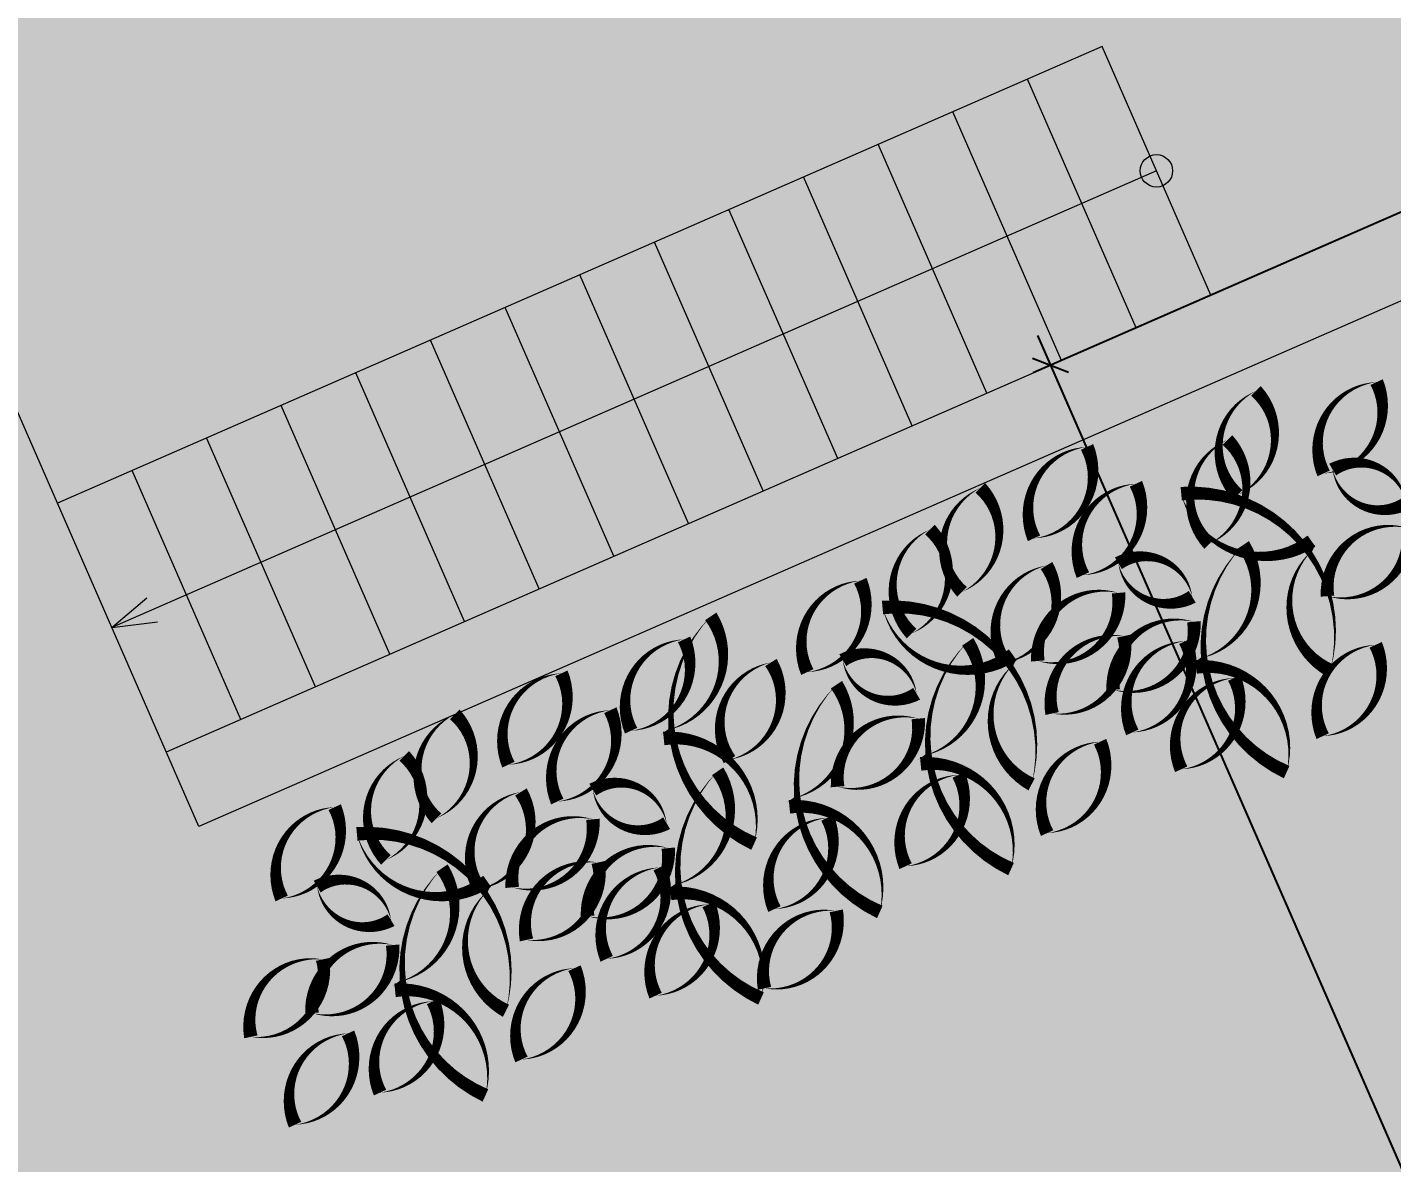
# Model space of a CAD drawing. Header units: metres. Extents: x -45 to 1930, y -347 to 488.
# Drawn here: x 283.2 to 288.23, y -20.7 to -16.52 of the extents above; entities that cross this region are included whole.
import ezdxf

# ---------------------------------------------------------------- set-up
doc = ezdxf.new("R2010")
doc.units = ezdxf.units.M
doc.header["$PDMODE"] = 3
doc.linetypes.add('ČERCHOVANÁ', pattern=[25.4, 12.7, -6.35, 0, -6.35])
for name, color, linetype in [('OSA', 7, 'ČERCHOVANÁ'), ('srafa pozemek', 60, 'Continuous'), ('SRAFY', 3, 'Continuous'), ('zariz.predmety', 203, 'Continuous')]:
    doc.layers.add(name, color=color, linetype=linetype)
doc.styles.add('ROMANS', font='romans.shx', dxfattribs={"width": 0.7})
doc.dimstyles.new('KOTY-50', dxfattribs={"dimscale": 0, "dimtxt": 0.1, "dimasz": 0.1, "dimexe": 0.07, "dimexo": 0.15, "dimgap": 0.02, "dimtad": 1, "dimdec": 0, "dimlfac": 1000, "dimrnd": 5, "dimzin": 0, "dimdsep": 46, "dimtxsty": 'ROMANS', "dimblk1": 'OBLIQUE', "dimblk2": 'OBLIQUE', "dimsah": 1, "dimcen": 0.09, "dimdle": 0.12, "dimadec": 0, "dimazin": 0, "dimtfac": 1, "dimtdec": 4, "dimtofl": 0, "dimtmove": 2, "dimatfit": 3, "dimldrblk": 'OBLIQUE', "dimfxl": 0, "dimtolj": 1, "dimtzin": 0, "dimarcsym": 0})

# ---------------------------------------------------------------- blocks, each defined once
blk = doc.blocks.new('_OBLIQUE')
at = {"color": 0, "linetype": 'ByBlock'}
blk.add_line((-0.5, -0.5), (0.5, 0.5), dxfattribs=at)
blk = doc.blocks.new('*D64')
at = {"layer": 'Defpoints', "color": 0, "linetype": 'Continuous', "lineweight": 0}
for p in [(289.0051, -16.872), (298.4097, -38.3844), (296.3739, -39.2744)]:
    blk.add_point(p, dxfattribs=at)
at = {"layer": 'SRAFY', "color": 0, "linetype": 'Continuous', "lineweight": -2}
for p, q in [((288.8676, -16.9321), (286.9051, -17.7901)), ((286.9212, -17.6521), (296.4219, -39.3843)), ((298.2723, -38.4445), (296.3097, -39.3024))]:
    blk.add_line(p, q, dxfattribs=at)
at = {"layer": 'SRAFY', "color": 0, "linetype": 'Continuous', "lineweight": -2, "xscale": 0.1, "yscale": 0.1, "zscale": 0.1}
for p, rotation in [((286.9693, -17.7621), 113.6136663218753), ((296.3739, -39.2744), 293.6136663218753)]:
    blk.add_blockref('_OBLIQUE', p, dxfattribs=dict(at, rotation=rotation))
at = {"layer": 'SRAFY', "color": 0, "linetype": 'Continuous', "lineweight": 0, "insert": (291.9923, -28.378), "char_height": 0.5, "attachment_point": 5, "rotation": 293.6137, "style": 'ROMANS'}
blk.add_mtext('\\A1;23480', dxfattribs=at)

msp = doc.modelspace()

# ---------------------------------------------------------------- hatches: boundary and pattern name
at = {"layer": 'srafa pozemek', "linetype": 'Continuous', "lineweight": 0}
h = msp.add_hatch(color=256, dxfattribs=at)
h.paths.add_polyline_path([(276.396756, -6.461814), (304.224323, -12.356896), (304.738556, -12.431053), (319.972339, -47.086498), (316.157232, -48.53174), (306.539377, -52.495263), (291.298899, -58.147889), (286.487939, -43.14322), (283.67829, -30.994972), (281.535834, -22.100834), (277.940623, -10.266371)])
h.paths.add_polyline_path([(288.633542, -16.395366), (300.954108, -17.24279), (308.305379, -34.058251), (298.409693, -38.384381), (289.005074, -16.872046), (288.836865, -16.86045)], flags=16)

# ---------------------------------------------------------------- linework, layer by layer
at = {"layer": 'OSA', "linetype": 'Continuous', "lineweight": 0}
for p, q in [((283.310938, -18.269986), (280.71051, -12.321707)), ((287.159261, -16.587602), (283.310938, -18.269986)), ((287.559828, -17.503869), (287.159261, -16.587602)), ((287.284948, -17.624039), (286.88438, -16.707772)), ((287.010068, -17.74421), (286.6095, -16.827942)), ((289.005074, -16.872046), (283.711506, -19.186253)), ((286.735188, -17.86438), (286.33462, -16.948113)), ((287.359544, -17.045735), (283.511222, -18.728119)), ((286.460308, -17.98455), (286.05974, -17.068283)), ((289.125244, -17.146926), (283.831676, -19.461133)), ((286.185427, -18.10472), (285.78486, -17.188453)), ((285.910547, -18.224891), (285.50998, -17.308623)), ((285.635667, -18.345061), (285.235099, -17.428794)), ((285.360787, -18.465231), (284.960219, -17.548964)), ((285.085907, -18.585402), (284.685339, -17.669134)), ((284.811027, -18.705572), (284.410459, -17.789305)), ((284.536146, -18.825742), (284.135579, -17.909475)), ((284.261266, -18.945912), (283.860699, -18.029645)), ((283.986386, -19.066083), (283.585818, -18.149815)), ((283.831676, -19.461133), (283.310938, -18.269986)), ((283.511222, -18.728119), (283.640832, -18.618904)), ((283.511222, -18.728119), (283.679409, -18.707146))]:
    msp.add_line(p, q, dxfattribs=at)
msp.add_circle((287.359544, -17.045735), 0.059727, dxfattribs=at)
at = {"layer": 'zariz.predmety', "color": 253, "linetype": 'Continuous', "ltscale": 0.001}
for points in [[(287.658712, -18.239568, 0, 0, 0.52056705), (287.658712, -18.239568, 0, 0.05, 0.52056705), (287.726391, -17.856518, 0, 0.05, 0.52056705), (287.658712, -18.239568, 0.05, 0.05, 0)], [(288.170825, -17.82385, 0, 0, 0.52056705), (288.170825, -17.82385, 0, 0.05, 0.52056705), (287.975463, -18.160215, 0, 0.05, 0.52056705), (288.170825, -17.82385, 0.05, 0.05, 0)], [(287.103937, -18.062686, 0, 0, 0.52056705), (287.103937, -18.062686, 0, 0.05, 0.52056705), (286.908575, -18.399051, 0, 0.05, 0.52056705), (287.103937, -18.062686, 0.05, 0.05, 0)], [(287.553458, -18.419903, 0, 0, 0.52056705), (287.553458, -18.419903, 0, 0.05, 0.52056705), (287.621137, -18.036853, 0, 0.05, 0.52056705), (287.553458, -18.419903, 0.05, 0.05, 0)], [(288.008759, -18.14606, 0, 0, 0.52056705), (288.008759, -18.14606, 0, 0.05, 0.52056705), (288.28079, -18.269742, 0, 0.05, 0.52056705), (288.008759, -18.14606, 0.05, 0.05, 0)], [(286.643496, -18.596599, 0, 0, 0.52056705), (286.643496, -18.596599, 0, 0.05, 0.52056705), (286.711175, -18.213549, 0, 0.05, 0.52056705), (286.643496, -18.596599, 0.05, 0.05, 0)], [(287.284043, -18.198375, 0, 0, 0.52056705), (287.284043, -18.198375, 0, 0.05, 0.52056705), (287.088681, -18.53474, 0, 0.05, 0.52056705), (287.284043, -18.198375, 0.05, 0.05, 0)], [(287.450911, -18.234672, 0, 0, 0.52056705), (287.450911, -18.234672, 0, 0.05, 0.52056705), (287.930892, -18.409501, 0, 0.05, 0.52056705), (287.936256, -18.440726, 0, 0.05, 0.52056705), (287.999942, -18.886249, 0, 0.05, 0.52056705), (287.450911, -18.234672, 0.05, 0.05, 0)], [(286.457606, -18.749994, 0, 0, 0.52056705), (286.457606, -18.749994, 0, 0.05, 0.52056705), (286.525285, -18.366944, 0, 0.05, 0.52056705), (286.457606, -18.749994, 0.05, 0.05, 0)], [(287.98953, -18.612064, 0, 0, 0.52056705), (287.98953, -18.612064, 0, 0.05, 0.52056705), (288.28703, -18.361461, 0, 0.05, 0.52056705), (287.98953, -18.612064, 0.05, 0.05, 0)], [(287.219412, -18.49096, 0, 0, 0.52056705), (287.219412, -18.49096, 0, 0.05, 0.52056705), (287.491443, -18.614643, 0, 0.05, 0.52056705), (287.219412, -18.49096, 0.05, 0.05, 0)], [(287.839191, -19.26033, 0, 0, 0.52056705), (287.839191, -19.26033, 0, 0.05, 0.52056705), (287.506284, -18.872877, 0, 0.05, 0.52056705), (287.516895, -18.843025, 0, 0.05, 0.52056705), (287.679508, -18.423378, 0, 0.05, 0.52056705), (287.839191, -19.26033, 0.05, 0.05, 0)], [(286.954781, -18.499496, 0, 0, 0.52056705), (286.954781, -18.499496, 0, 0.05, 0.52056705), (286.802241, -18.857322, 0, 0.05, 0.52056705), (286.954781, -18.499496, 0.05, 0.05, 0)], [(286.268827, -18.555406, 0, 0, 0.52056705), (286.268827, -18.555406, 0, 0.05, 0.52056705), (286.073465, -18.891771, 0, 0.05, 0.52056705), (286.268827, -18.555406, 0.05, 0.05, 0)], [(286.922641, -18.850899, 0, 0, 0.52056705), (286.922641, -18.850899, 0, 0.05, 0.52056705), (287.220141, -18.600297, 0, 0.05, 0.52056705), (286.922641, -18.850899, 0.05, 0.05, 0)], [(286.350539, -18.653876, 0, 0, 0.52056705), (286.350539, -18.653876, 0, 0.05, 0.52056705), (286.83052, -18.828705, 0, 0.05, 0.52056705), (286.835884, -18.859929, 0, 0.05, 0.52056705), (286.89957, -19.305453, 0, 0.05, 0.52056705), (286.350539, -18.653876, 0.05, 0.05, 0)], [(285.87752, -19.523684, 0, 0, 0.52056705), (285.87752, -19.523684, 0, 0.05, 0.52056705), (285.544612, -19.136231, 0, 0.05, 0.52056705), (285.555224, -19.106379, 0, 0.05, 0.52056705), (285.717837, -18.686732, 0, 0.05, 0.52056705), (285.87752, -19.523684, 0.05, 0.05, 0)], [(287.200182, -18.956964, 0, 0, 0.52056705), (287.200182, -18.956964, 0, 0.05, 0.52056705), (287.497682, -18.706362, 0, 0.05, 0.52056705), (287.200182, -18.956964, 0.05, 0.05, 0)], [(285.42425, -19.107784, 0, 0, 0.52056705), (285.42425, -19.107784, 0, 0.05, 0.52056705), (285.619612, -18.77142, 0, 0.05, 0.52056705), (285.42425, -19.107784, 0.05, 0.05, 0)], [(287.239519, -18.759247, 0, 0, 0.52056705), (287.239519, -18.759247, 0, 0.05, 0.52056705), (286.975074, -19.044513, 0, 0.05, 0.52056705), (287.239519, -18.759247, 0.05, 0.05, 0)], [(286.204195, -18.847991, 0, 0, 0.52056705), (286.204195, -18.847991, 0, 0.05, 0.52056705), (286.476226, -18.971674, 0, 0.05, 0.52056705), (286.204195, -18.847991, 0.05, 0.05, 0)], [(286.823975, -19.617361, 0, 0, 0.52056705), (286.823975, -19.617361, 0, 0.05, 0.52056705), (286.491067, -19.229908, 0, 0.05, 0.52056705), (286.501679, -19.200056, 0, 0.05, 0.52056705), (286.664292, -18.780409, 0, 0.05, 0.52056705), (286.823975, -19.617361, 0.05, 0.05, 0)], [(287.27073, -19.114051, 0, 0, 0.52056705), (287.27073, -19.114051, 0, 0.05, 0.52056705), (287.466093, -18.777686, 0, 0.05, 0.52056705), (287.27073, -19.114051, 0.05, 0.05, 0)], [(287.971882, -19.127843, 0, 0, 0.52056705), (287.971882, -19.127843, 0, 0.05, 0.52056705), (288.167244, -18.791478, 0, 0.05, 0.52056705), (287.971882, -19.127843, 0.05, 0.05, 0)], [(285.939565, -18.856527, 0, 0, 0.52056705), (285.939565, -18.856527, 0, 0.05, 0.52056705), (285.787024, -19.214353, 0, 0.05, 0.52056705), (285.939565, -18.856527, 0.05, 0.05, 0)], [(285.167695, -18.896515, 0, 0, 0.52056705), (285.167695, -18.896515, 0, 0.05, 0.52056705), (284.972333, -19.23288, 0, 0.05, 0.52056705), (285.167695, -18.896515, 0.05, 0.05, 0)], [(287.450837, -19.249741, 0, 0, 0.52056705), (287.450837, -19.249741, 0, 0.05, 0.52056705), (287.646199, -18.913376, 0, 0.05, 0.52056705), (287.450837, -19.249741, 0.05, 0.05, 0)], [(286.340549, -19.775395, 0, 0, 0.52056705), (286.340549, -19.775395, 0, 0.05, 0.52056705), (286.007642, -19.387942, 0, 0.05, 0.52056705), (286.018253, -19.35809, 0, 0.05, 0.52056705), (286.180866, -18.938442, 0, 0.05, 0.52056705), (286.340549, -19.775395, 0.05, 0.05, 0)], [(284.707254, -19.430428, 0, 0, 0.52056705), (284.707254, -19.430428, 0, 0.05, 0.52056705), (284.774933, -19.047378, 0, 0.05, 0.52056705), (284.707254, -19.430428, 0.05, 0.05, 0)], [(285.347802, -19.032205, 0, 0, 0.52056705), (285.347802, -19.032205, 0, 0.05, 0.52056705), (285.15244, -19.36857, 0, 0.05, 0.52056705), (285.347802, -19.032205, 0.05, 0.05, 0)], [(286.184966, -19.313995, 0, 0, 0.52056705), (286.184966, -19.313995, 0, 0.05, 0.52056705), (286.482466, -19.063393, 0, 0.05, 0.52056705), (286.184966, -19.313995, 0.05, 0.05, 0)], [(286.956665, -19.484874, 0, 0, 0.52056705), (286.956665, -19.484874, 0, 0.05, 0.52056705), (287.152027, -19.148509, 0, 0.05, 0.52056705), (286.956665, -19.484874, 0.05, 0.05, 0)], [(284.521365, -19.583824, 0, 0, 0.52056705), (284.521365, -19.583824, 0, 0.05, 0.52056705), (284.589044, -19.200774, 0, 0.05, 0.52056705), (284.521365, -19.583824, 0.05, 0.05, 0)], [(285.90295, -20.09416, 0, 0, 0.52056705), (285.90295, -20.09416, 0, 0.05, 0.52056705), (285.570042, -19.706707, 0, 0.05, 0.52056705), (285.580654, -19.676855, 0, 0.05, 0.52056705), (285.743267, -19.257207, 0, 0.05, 0.52056705), (285.90295, -20.09416, 0.05, 0.05, 0)], [(286.43562, -19.606772, 0, 0, 0.52056705), (286.43562, -19.606772, 0, 0.05, 0.52056705), (286.630983, -19.270407, 0, 0.05, 0.52056705), (286.43562, -19.606772, 0.05, 0.05, 0)], [(285.283171, -19.32479, 0, 0, 0.52056705), (285.283171, -19.32479, 0, 0.05, 0.52056705), (285.555201, -19.448472, 0, 0.05, 0.52056705), (285.283171, -19.32479, 0.05, 0.05, 0)], [(285.01854, -19.333326, 0, 0, 0.52056705), (285.01854, -19.333326, 0, 0.05, 0.52056705), (284.865999, -19.691152, 0, 0.05, 0.52056705), (285.01854, -19.333326, 0.05, 0.05, 0)], [(284.332585, -19.389236, 0, 0, 0.52056705), (284.332585, -19.389236, 0, 0.05, 0.52056705), (284.137223, -19.725601, 0, 0.05, 0.52056705), (284.332585, -19.389236, 0.05, 0.05, 0)], [(284.9864, -19.684729, 0, 0, 0.52056705), (284.9864, -19.684729, 0, 0.05, 0.52056705), (285.2839, -19.434127, 0, 0.05, 0.52056705), (284.9864, -19.684729, 0.05, 0.05, 0)], [(285.952195, -19.764805, 0, 0, 0.52056705), (285.952195, -19.764805, 0, 0.05, 0.52056705), (286.147557, -19.42844, 0, 0.05, 0.52056705), (285.952195, -19.764805, 0.05, 0.05, 0)], [(284.414297, -19.487706, 0, 0, 0.52056705), (284.414297, -19.487706, 0, 0.05, 0.52056705), (284.894278, -19.662535, 0, 0.05, 0.52056705), (284.899642, -19.693759, 0, 0.05, 0.52056705), (284.963329, -20.139283, 0, 0.05, 0.52056705), (284.414297, -19.487706, 0.05, 0.05, 0)], [(285.263941, -19.790794, 0, 0, 0.52056705), (285.263941, -19.790794, 0, 0.05, 0.52056705), (285.561441, -19.540191, 0, 0.05, 0.52056705), (285.263941, -19.790794, 0.05, 0.05, 0)], [(284.887733, -20.451191, 0, 0, 0.52056705), (284.887733, -20.451191, 0, 0.05, 0.52056705), (284.554826, -20.063738, 0, 0.05, 0.52056705), (284.565437, -20.033886, 0, 0.05, 0.52056705), (284.72805, -19.614238, 0, 0.05, 0.52056705), (284.887733, -20.451191, 0.05, 0.05, 0)], [(285.303277, -19.593077, 0, 0, 0.52056705), (285.303277, -19.593077, 0, 0.05, 0.52056705), (285.038833, -19.878343, 0, 0.05, 0.52056705), (285.303277, -19.593077, 0.05, 0.05, 0)], [(285.334489, -19.947881, 0, 0, 0.52056705), (285.334489, -19.947881, 0, 0.05, 0.52056705), (285.529851, -19.611516, 0, 0.05, 0.52056705), (285.334489, -19.947881, 0.05, 0.05, 0)], [(284.267954, -19.681821, 0, 0, 0.52056705), (284.267954, -19.681821, 0, 0.05, 0.52056705), (284.539985, -19.805503, 0, 0.05, 0.52056705), (284.267954, -19.681821, 0.05, 0.05, 0)], [(285.514596, -20.083571, 0, 0, 0.52056705), (285.514596, -20.083571, 0, 0.05, 0.52056705), (285.709958, -19.747206, 0, 0.05, 0.52056705), (285.514596, -20.083571, 0.05, 0.05, 0)], [(286.180214, -19.771225, 0, 0, 0.52056705), (286.180214, -19.771225, 0, 0.05, 0.52056705), (285.915769, -20.056492, 0, 0.05, 0.52056705), (286.180214, -19.771225, 0.05, 0.05, 0)], [(284.248724, -20.147824, 0, 0, 0.52056705), (284.248724, -20.147824, 0, 0.05, 0.52056705), (284.546225, -19.897222, 0, 0.05, 0.52056705), (284.248724, -20.147824, 0.05, 0.05, 0)], [(284.288061, -19.950108, 0, 0, 0.52056705), (284.288061, -19.950108, 0, 0.05, 0.52056705), (284.023616, -20.235374, 0, 0.05, 0.52056705), (284.288061, -19.950108, 0.05, 0.05, 0)], [(285.020424, -20.318704, 0, 0, 0.52056705), (285.020424, -20.318704, 0, 0.05, 0.52056705), (285.215786, -19.982339, 0, 0.05, 0.52056705), (285.020424, -20.318704, 0.05, 0.05, 0)], [(284.499379, -20.440601, 0, 0, 0.52056705), (284.499379, -20.440601, 0, 0.05, 0.52056705), (284.694741, -20.104236, 0, 0.05, 0.52056705), (284.499379, -20.440601, 0.05, 0.05, 0)], [(284.186402, -20.558933, 0, 0, 0.52056705), (284.186402, -20.558933, 0, 0.05, 0.52056705), (284.381765, -20.222568, 0, 0.05, 0.52056705), (284.186402, -20.558933, 0.05, 0.05, 0)]]:
    msp.add_lwpolyline(points, format="xyseb", close=True, dxfattribs=at)

# ---------------------------------------------------------------- dimensions: what is measured, and where the dimension line sits
at = {"layer": 'SRAFY', "linetype": 'Continuous', "lineweight": 0}
dim = msp.add_aligned_dim(p1=(289.005074, -16.872046), p2=(298.409693, -38.384381), distance=-2.221864, dimstyle='KOTY-50', override={"dimscale": 1, "dimtxt": 0.5, "dimgap": 0.1}, dxfattribs=at)
dim.commit()
dim.dimension.update_dxf_attribs({"geometry": '*D64', "text_midpoint": (291.992256, -28.378022)})

doc.saveas('drawing.dxf')
